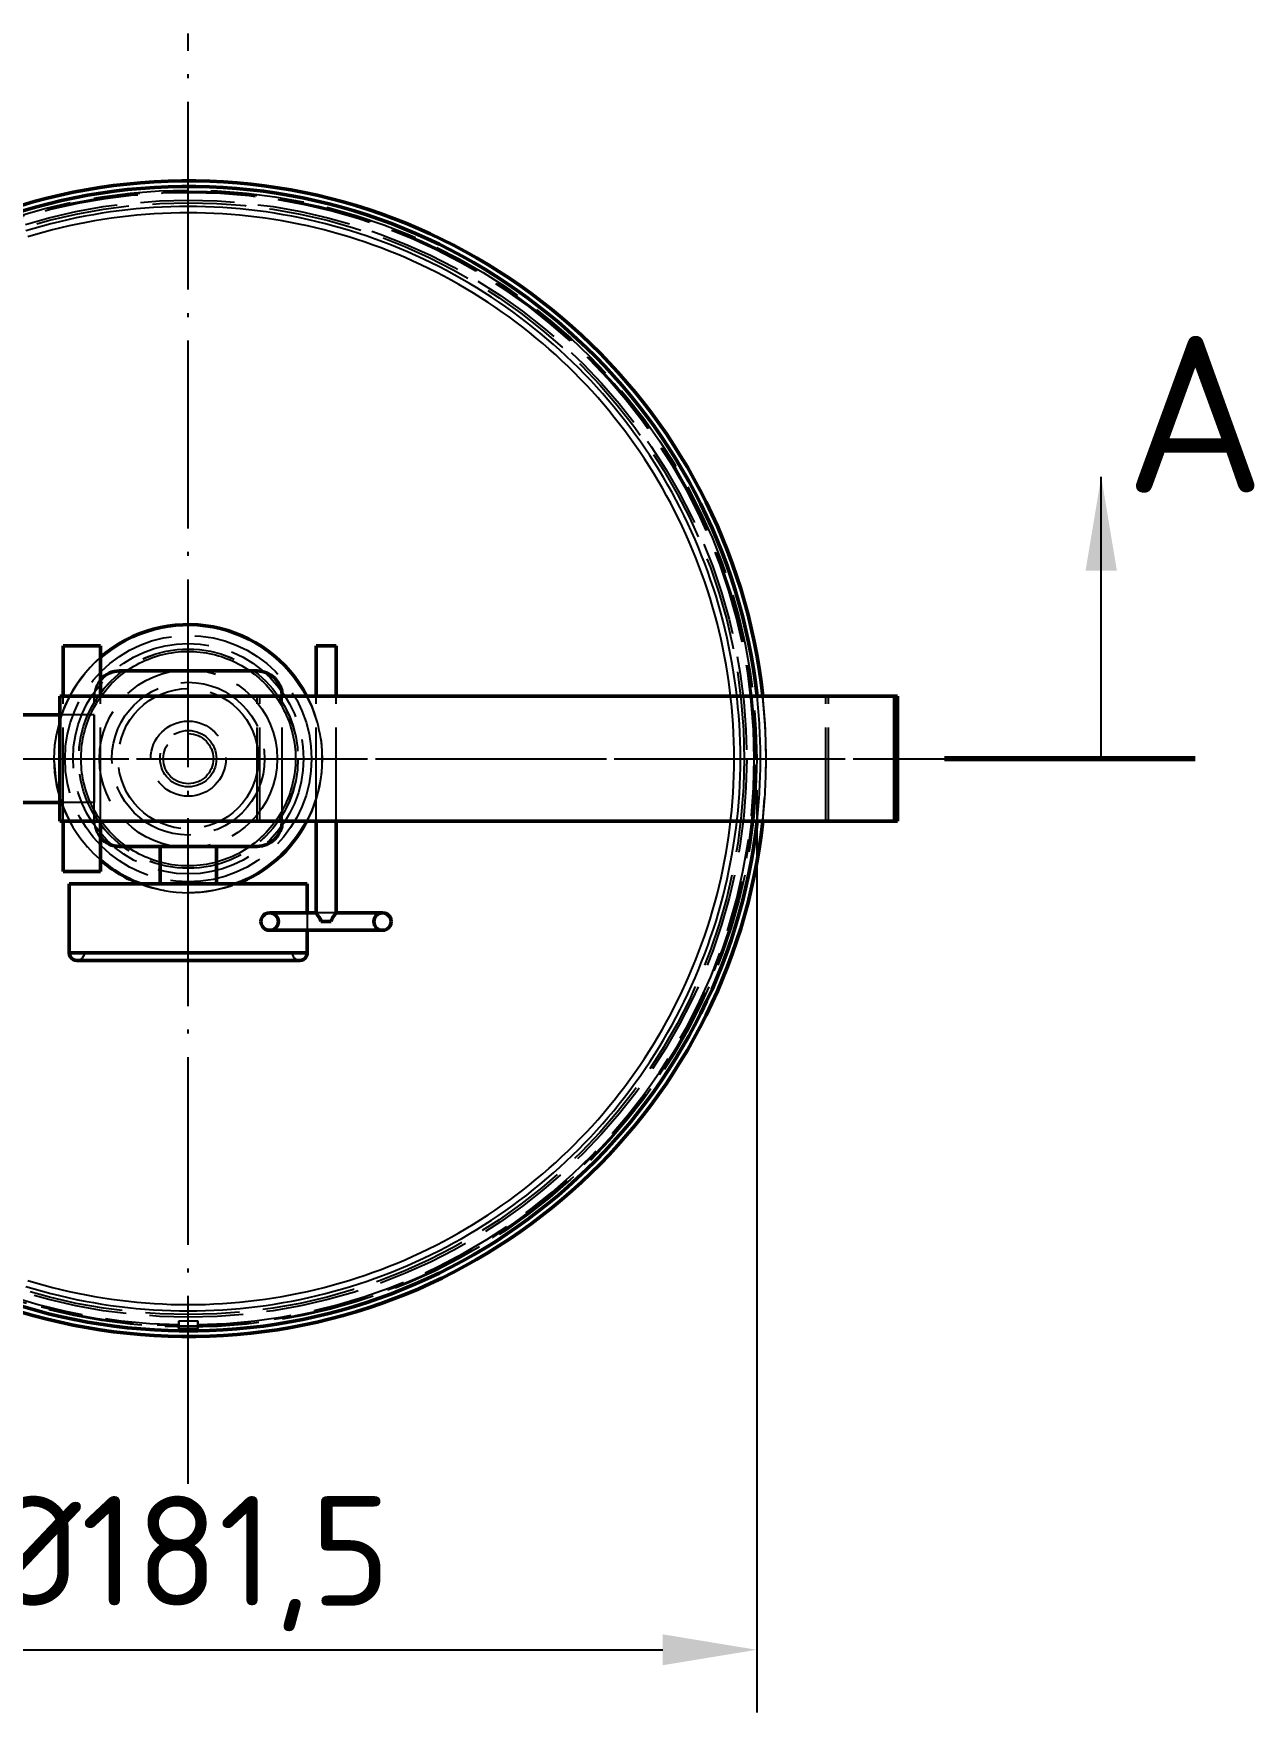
# Model space of a CAD drawing. Header units: millimetres. Extents: x 0 to 420, y 0 to 297.
# Drawn here: x 82.4 to 121.4, y 61.1 to 114.7 of the extents above; entities that cross this region are included whole.
import ezdxf
from ezdxf.enums import TextEntityAlignment as Align

# ---------------------------------------------------------------- set-up
doc = ezdxf.new("R2010")
doc.units = ezdxf.units.MM
doc.linetypes.add('ISO02-TRAZOS', pattern=[3.75, 3, -0.75])
doc.linetypes.add('ISO04-TRAZO-PUNTO', pattern=[7.625, 6, -0.75, 0.125, -0.75])
for name, color, linetype, lineweight in [('01-VISIBLE', 7, 'CONTINUOUS', 50), ('02-OCULTA', 4, 'ISO02-TRAZOS', 25), ('03-EJE', 1, 'ISO04-TRAZO-PUNTO', 25), ('04-COTA', 3, 'CONTINUOUS', 25), ('06-TEXTO', 7, 'CONTINUOUS', 25), ('07-RECUADRO', 7, 'CONTINUOUS', 70), ('08-FINA', 5, 'CONTINUOUS', 25)]:
    doc.layers.add(name, color=color, linetype=linetype, lineweight=lineweight)
doc.styles.add('ISO3098', font='isocpeur.ttf')
doc.dimstyles.new('FLAMA-ISO', dxfattribs={"dimtxt": 3.5, "dimasz": 3, "dimexe": 2, "dimexo": 1, "dimgap": 1, "dimtad": 1, "dimdec": 1, "dimtxsty": 'ISO3098', "dimcen": 2.5, "dimclrd": 3, "dimclre": 3, "dimclrt": 3, "dimazin": 3, "dimtfac": 1, "dimtmove": 0, "dimatfit": 3, "dimlwd": 25, "dimlwe": 25})

msp = doc.modelspace()

# ---------------------------------------------------------------- hatches: boundary and pattern name
at = {"layer": '08-FINA'}
h = msp.add_hatch(color=7, dxfattribs=at)
h.dxf.hatch_style = 1
h.paths.add_polyline_path([(116.5, 100.55), (116, 97.55), (117, 97.55)])

# ---------------------------------------------------------------- linework, layer by layer
at = {"layer": '01-VISIBLE'}
for p, q in [((83.35, 93.55), (83.35, 95.15)), ((84.55, 93.55), (84.55, 95.15)), ((91.43, 93.55), (91.43, 95.15)), ((92.07, 93.55), (92.07, 95.15)), ((85.15, 94.35), (89.55, 94.35)), ((83.253, 89.55), (83.253, 93.55)), ((83.253, 93.55), (109.901, 93.55)), ((109.901, 89.55), (109.901, 93.55)), ((109.999, 93.55), (109.901, 93.55)), ((109.999, 89.55), (109.999, 93.55)), ((83.253, 92.95), (81.75, 92.95)), ((83.253, 90.15), (81.75, 90.15)), ((83.253, 89.55), (109.901, 89.55)), ((83.35, 87.95), (83.35, 89.55)), ((84.55, 87.95), (84.55, 89.55)), ((91.43, 86.629), (91.43, 89.55)), ((92.07, 86.629), (92.07, 89.55)), ((109.999, 89.55), (109.901, 89.55)), ((85.15, 88.75), (89.55, 88.75)), ((86.45, 88.75), (86.45, 87.55)), ((88.25, 88.75), (88.25, 87.55)), ((83.55, 87.55), (83.55, 85.35)), ((91.15, 87.55), (91.15, 86.63)), ((91.15, 86.07), (91.15, 85.35)), ((87.05, 73.28), (87.05, 73.283)), ((87.05, 73.28), (87.65, 73.28)), ((87.65, 73.28), (87.65, 73.283))]:
    msp.add_line(p, q, dxfattribs=at)
for points in [[(83.35, 95.15), (83.45, 95.15), (83.55, 95.15), (83.65, 95.15), (83.75, 95.15), (83.85, 95.15), (83.95, 95.15)], [(83.95, 95.15), (84.05, 95.15), (84.15, 95.15), (84.25, 95.15), (84.35, 95.15), (84.45, 95.15), (84.55, 95.15)], [(91.43, 95.15), (91.483, 95.15), (91.537, 95.15), (91.59, 95.15), (91.643, 95.15), (91.697, 95.15), (91.75, 95.15)], [(91.75, 95.15), (91.803, 95.15), (91.857, 95.15), (91.91, 95.15), (91.963, 95.15), (92.017, 95.15), (92.07, 95.15)], [(83.35, 87.95), (83.45, 87.95), (83.55, 87.95), (83.65, 87.95), (83.75, 87.95), (83.85, 87.95), (83.95, 87.95)], [(83.95, 87.95), (84.05, 87.95), (84.15, 87.95), (84.25, 87.95), (84.35, 87.95), (84.45, 87.95), (84.55, 87.95)], [(91.15, 87.55), (91.05, 87.55), (90.95, 87.55), (90.85, 87.55), (90.75, 87.55), (90.65, 87.55), (90.55, 87.55), (90.45, 87.55), (90.35, 87.55), (90.25, 87.55), (90.15, 87.55), (90.05, 87.55), (89.95, 87.55), (89.85, 87.55), (89.75, 87.55), (89.65, 87.55), (89.55, 87.55), (89.45, 87.55), (89.35, 87.55), (89.25, 87.55), (89.15, 87.55), (89.05, 87.55), (88.95, 87.55), (88.85, 87.55), (88.75, 87.55), (88.65, 87.55), (88.55, 87.55), (88.45, 87.55), (88.35, 87.55), (88.25, 87.55), (88.15, 87.55), (88.05, 87.55), (87.95, 87.55), (87.85, 87.55), (87.75, 87.55), (87.65, 87.55), (87.55, 87.55), (87.45, 87.55), (87.35, 87.55), (87.25, 87.55), (87.15, 87.55), (87.05, 87.55), (86.95, 87.55), (86.85, 87.55), (86.75, 87.55), (86.65, 87.55), (86.55, 87.55), (86.45, 87.55), (86.35, 87.55), (86.25, 87.55), (86.15, 87.55), (86.05, 87.55), (85.95, 87.55), (85.85, 87.55), (85.75, 87.55), (85.65, 87.55), (85.55, 87.55), (85.45, 87.55), (85.35, 87.55), (85.25, 87.55), (85.15, 87.55), (85.05, 87.55), (84.95, 87.55), (84.85, 87.55), (84.75, 87.55), (84.65, 87.55), (84.55, 87.55), (84.45, 87.55), (84.35, 87.55), (84.25, 87.55), (84.15, 87.55), (84.05, 87.55), (83.95, 87.55), (83.85, 87.55), (83.75, 87.55), (83.65, 87.55), (83.55, 87.55)], [(89.67, 86.35), (89.68, 86.423), (89.708, 86.49), (89.752, 86.548), (89.81, 86.593), (89.878, 86.621), (89.95, 86.63)], [(89.67, 86.35), (89.68, 86.278), (89.708, 86.21), (89.752, 86.152), (89.81, 86.108), (89.878, 86.08), (89.95, 86.07)], [(91.43, 86.63), (91.324, 86.63), (91.219, 86.63), (91.113, 86.63), (91.007, 86.63), (90.901, 86.63), (90.796, 86.63), (90.69, 86.63), (90.584, 86.63), (90.479, 86.63), (90.373, 86.63), (90.267, 86.63), (90.161, 86.63), (90.056, 86.63), (89.95, 86.63)], [(89.95, 86.63), (90.057, 86.609), (90.148, 86.548), (90.209, 86.457), (90.23, 86.35), (90.209, 86.243), (90.148, 86.152), (90.057, 86.091), (89.95, 86.07)], [(91.43, 86.629), (91.43, 86.629), (91.43, 86.629), (91.43, 86.63), (91.431, 86.63), (91.431, 86.63), (91.431, 86.63)], [(91.584, 86.35), (91.574, 86.403), (91.552, 86.452), (91.523, 86.497), (91.491, 86.541), (91.459, 86.584), (91.43, 86.629)], [(91.584, 86.35), (91.611, 86.35), (91.639, 86.35), (91.667, 86.35), (91.695, 86.35), (91.722, 86.35), (91.75, 86.35)], [(91.75, 86.35), (91.778, 86.35), (91.805, 86.35), (91.833, 86.35), (91.861, 86.35), (91.889, 86.35), (91.916, 86.35)], [(91.916, 86.35), (91.926, 86.403), (91.948, 86.452), (91.977, 86.497), (92.009, 86.541), (92.041, 86.584), (92.07, 86.629)], [(92.07, 86.629), (92.07, 86.629), (92.07, 86.629), (92.07, 86.63), (92.069, 86.63), (92.069, 86.63), (92.069, 86.63)], [(92.07, 86.63), (92.176, 86.63), (92.281, 86.63), (92.387, 86.63), (92.493, 86.63), (92.599, 86.63), (92.704, 86.63), (92.81, 86.63), (92.916, 86.63), (93.021, 86.63), (93.127, 86.63), (93.233, 86.63), (93.339, 86.63), (93.444, 86.63), (93.55, 86.63)], [(93.55, 86.07), (93.443, 86.091), (93.352, 86.152), (93.291, 86.243), (93.27, 86.35), (93.291, 86.457), (93.352, 86.548), (93.443, 86.609), (93.55, 86.63)], [(93.83, 86.35), (93.82, 86.423), (93.792, 86.49), (93.748, 86.548), (93.69, 86.593), (93.622, 86.621), (93.55, 86.63)], [(93.55, 86.63), (93.55, 86.63), (93.55, 86.63), (93.55, 86.63), (93.55, 86.63), (93.55, 86.63), (93.55, 86.63)], [(93.55, 86.07), (93.622, 86.08), (93.69, 86.108), (93.748, 86.152), (93.792, 86.21), (93.82, 86.278), (93.83, 86.35)], [(91.75, 86.07), (91.65, 86.07), (91.55, 86.07), (91.45, 86.07), (91.35, 86.07), (91.25, 86.07), (91.15, 86.07), (91.05, 86.07), (90.95, 86.07), (90.85, 86.07), (90.75, 86.07), (90.65, 86.07), (90.55, 86.07), (90.45, 86.07), (90.35, 86.07), (90.25, 86.07), (90.15, 86.07), (90.05, 86.07), (89.95, 86.07)], [(89.95, 86.07), (89.95, 86.07), (89.95, 86.07), (89.95, 86.07), (89.95, 86.07), (89.95, 86.07), (89.95, 86.07)], [(91.75, 86.07), (91.856, 86.07), (91.962, 86.07), (92.068, 86.07), (92.174, 86.07), (92.279, 86.07), (92.385, 86.07), (92.491, 86.07), (92.597, 86.07), (92.703, 86.07), (92.809, 86.07), (92.915, 86.07), (93.021, 86.07), (93.126, 86.07), (93.232, 86.07), (93.338, 86.07), (93.444, 86.07), (93.55, 86.07)], [(87.35, 85.35), (87.25, 85.35), (87.15, 85.35), (87.05, 85.35), (86.95, 85.35), (86.85, 85.35), (86.75, 85.35), (86.65, 85.35), (86.55, 85.35), (86.45, 85.35), (86.35, 85.35), (86.25, 85.35), (86.15, 85.35), (86.05, 85.35), (85.95, 85.35), (85.85, 85.35), (85.75, 85.35), (85.65, 85.35), (85.55, 85.35), (85.45, 85.35), (85.35, 85.35), (85.25, 85.35), (85.15, 85.35), (85.05, 85.35), (84.95, 85.35), (84.85, 85.35), (84.75, 85.35), (84.65, 85.35), (84.55, 85.35), (84.45, 85.35), (84.35, 85.35), (84.25, 85.35), (84.15, 85.35), (84.05, 85.35), (83.95, 85.35), (83.85, 85.35), (83.75, 85.35), (83.65, 85.35), (83.55, 85.35)], [(83.55, 85.35), (83.558, 85.288), (83.582, 85.23), (83.62, 85.18), (83.67, 85.142), (83.728, 85.118), (83.79, 85.11)], [(91.15, 85.35), (91.05, 85.35), (90.95, 85.35), (90.85, 85.35), (90.75, 85.35), (90.65, 85.35), (90.55, 85.35), (90.45, 85.35), (90.35, 85.35), (90.25, 85.35), (90.15, 85.35), (90.05, 85.35), (89.95, 85.35), (89.85, 85.35), (89.75, 85.35), (89.65, 85.35), (89.55, 85.35), (89.45, 85.35), (89.35, 85.35), (89.25, 85.35), (89.15, 85.35), (89.05, 85.35), (88.95, 85.35), (88.85, 85.35), (88.75, 85.35), (88.65, 85.35), (88.55, 85.35), (88.45, 85.35), (88.35, 85.35), (88.25, 85.35), (88.15, 85.35), (88.05, 85.35), (87.95, 85.35), (87.85, 85.35), (87.75, 85.35), (87.65, 85.35), (87.55, 85.35), (87.45, 85.35), (87.35, 85.35)], [(91.15, 85.35), (91.142, 85.288), (91.118, 85.23), (91.08, 85.18), (91.03, 85.142), (90.972, 85.118), (90.91, 85.11)], [(87.35, 85.11), (87.248, 85.11), (87.147, 85.11), (87.045, 85.11), (86.943, 85.11), (86.841, 85.11), (86.74, 85.11), (86.638, 85.11), (86.536, 85.11), (86.435, 85.11), (86.333, 85.11), (86.231, 85.11), (86.129, 85.11), (86.028, 85.11), (85.926, 85.11), (85.824, 85.11), (85.723, 85.11), (85.621, 85.11), (85.519, 85.11), (85.417, 85.11), (85.316, 85.11), (85.214, 85.11), (85.112, 85.11), (85.011, 85.11), (84.909, 85.11), (84.807, 85.11), (84.705, 85.11), (84.604, 85.11), (84.502, 85.11), (84.4, 85.11), (84.299, 85.11), (84.197, 85.11), (84.095, 85.11), (83.993, 85.11), (83.892, 85.11), (83.79, 85.11)], [(83.79, 85.11), (83.89, 85.11), (83.991, 85.11), (84.091, 85.11), (84.191, 85.11), (84.291, 85.11), (84.392, 85.11), (84.492, 85.11), (84.592, 85.11), (84.693, 85.11), (84.793, 85.11), (84.893, 85.11), (84.993, 85.11), (85.094, 85.11), (85.194, 85.11), (85.294, 85.11), (85.395, 85.11), (85.495, 85.11), (85.595, 85.11), (85.695, 85.11), (85.796, 85.11), (85.896, 85.11), (85.996, 85.11), (86.096, 85.11), (86.197, 85.11), (86.297, 85.11), (86.397, 85.11), (86.498, 85.11), (86.598, 85.11), (86.698, 85.11), (86.798, 85.11), (86.899, 85.11), (86.999, 85.11), (87.099, 85.11), (87.2, 85.11), (87.3, 85.11), (87.4, 85.11), (87.5, 85.11), (87.601, 85.11), (87.701, 85.11), (87.801, 85.11), (87.902, 85.11), (88.002, 85.11), (88.102, 85.11), (88.202, 85.11), (88.303, 85.11), (88.403, 85.11), (88.503, 85.11), (88.604, 85.11), (88.704, 85.11), (88.804, 85.11), (88.904, 85.11), (89.005, 85.11), (89.105, 85.11), (89.205, 85.11), (89.305, 85.11), (89.406, 85.11), (89.506, 85.11), (89.606, 85.11), (89.707, 85.11), (89.807, 85.11), (89.907, 85.11), (90.007, 85.11), (90.108, 85.11), (90.208, 85.11), (90.308, 85.11), (90.409, 85.11), (90.509, 85.11), (90.609, 85.11), (90.709, 85.11), (90.81, 85.11), (90.91, 85.11)], [(87.35, 85.11), (87.452, 85.11), (87.553, 85.11), (87.655, 85.11), (87.757, 85.11), (87.859, 85.11), (87.96, 85.11), (88.062, 85.11), (88.164, 85.11), (88.265, 85.11), (88.367, 85.11), (88.469, 85.11), (88.571, 85.11), (88.672, 85.11), (88.774, 85.11), (88.876, 85.11), (88.977, 85.11), (89.079, 85.11), (89.181, 85.11), (89.283, 85.11), (89.384, 85.11), (89.486, 85.11), (89.588, 85.11), (89.689, 85.11), (89.791, 85.11), (89.893, 85.11), (89.995, 85.11), (90.096, 85.11), (90.198, 85.11), (90.3, 85.11), (90.401, 85.11), (90.503, 85.11), (90.605, 85.11), (90.707, 85.11), (90.808, 85.11), (90.91, 85.11)]]:
    msp.add_lwpolyline(points, dxfattribs=at)
for centre, radius, start, end in [((87.35, 91.55), 18.45, 6.2232, 175.025), ((87.35, 91.55), 18.27, 6.2847, 174.9759), ((87.35, 91.55), 4.28, 27.8585, 130.8594), ((85.15, 93.55), 0.8, 90, 138.5904), ((89.55, 93.55), 0.8, 0, 90), ((87.35, 91.55), 18.45, -175.025, -6.2232), ((87.35, 91.55), 18.27, -174.9759, -6.2847), ((87.35, 91.55), 4.28, -69.1603, -27.8585), ((89.55, 89.55), 0.8, -90, 0), ((85.15, 89.55), 0.8, -138.5904, -90), ((87.35, 91.55), 4.28, -130.8594, -110.8397)]:
    msp.add_arc(centre, radius, start, end, dxfattribs=at)
at = {"layer": '02-OCULTA'}
for p, q in [((85.15, 94.35), (89.55, 94.35)), ((83.35, 93.55), (83.253, 93.55)), ((83.35, 89.55), (83.35, 93.55)), ((83.35, 93.55), (109.999, 93.55)), ((83.35, 89.55), (83.35, 93.55)), ((84.35, 89.55), (84.35, 93.55)), ((84.35, 89.55), (84.35, 93.55)), ((84.55, 89.55), (84.55, 93.55)), ((89.554, 93.55), (89.638, 93.55)), ((89.554, 89.55), (89.554, 93.55)), ((89.554, 93.55), (107.703, 93.55)), ((89.638, 89.55), (89.638, 93.55)), ((89.638, 93.55), (107.787, 93.55)), ((90.35, 89.55), (90.35, 93.55)), ((90.35, 89.55), (90.35, 93.55)), ((91.43, 89.55), (91.43, 93.55)), ((92.07, 89.55), (92.07, 93.55)), ((107.703, 93.55), (107.787, 93.55)), ((107.703, 89.55), (107.703, 93.55)), ((107.787, 89.55), (107.787, 93.55)), ((84.35, 92.95), (83.253, 92.95)), ((84.35, 90.15), (83.253, 90.15)), ((83.35, 89.55), (83.253, 89.55)), ((83.35, 89.55), (109.999, 89.55)), ((89.554, 89.55), (89.638, 89.55)), ((89.554, 89.55), (107.703, 89.55)), ((89.638, 89.55), (107.787, 89.55)), ((107.703, 89.55), (107.787, 89.55)), ((85.15, 88.75), (89.55, 88.75)), ((91.15, 86.63), (91.15, 86.07)), ((87.05, 73.28), (87.05, 73.6)), ((87.05, 73.6), (87.65, 73.6)), ((87.65, 73.28), (87.65, 73.6)), ((87.05, 73.283), (87.05, 73.353)), ((87.05, 73.28), (87.65, 73.28)), ((87.65, 73.283), (87.65, 73.353))]:
    msp.add_line(p, q, dxfattribs=at)
for points in [[(104.98, 91.55), (104.978, 91.827), (104.972, 92.104), (104.961, 92.381), (104.946, 92.657), (104.926, 92.933), (104.902, 93.209), (104.874, 93.485), (104.842, 93.76), (104.805, 94.034), (104.763, 94.308), (104.718, 94.581), (104.668, 94.854), (104.614, 95.125), (104.555, 95.396), (104.493, 95.666), (104.426, 95.934), (104.355, 96.202), (104.28, 96.469), (104.2, 96.734), (104.117, 96.998), (104.029, 97.261), (103.937, 97.522), (103.841, 97.782), (103.742, 98.04), (103.638, 98.297), (103.53, 98.552), (103.418, 98.805), (103.302, 99.056), (103.182, 99.306), (103.058, 99.554), (102.93, 99.8), (102.799, 100.043), (102.664, 100.285), (102.525, 100.524), (102.382, 100.762), (102.235, 100.997), (102.085, 101.229), (101.931, 101.46), (101.774, 101.688), (101.613, 101.913), (101.448, 102.136), (101.28, 102.356), (101.109, 102.573), (100.934, 102.788), (100.756, 103), (100.575, 103.209), (100.39, 103.416), (100.202, 103.619), (100.011, 103.819), (99.817, 104.017), (99.619, 104.211), (99.419, 104.402), (99.215, 104.59), (99.009, 104.775), (98.8, 104.956), (98.588, 105.135), (98.373, 105.309), (98.156, 105.481), (97.936, 105.649), (97.713, 105.813), (97.488, 105.974), (97.26, 106.132), (97.029, 106.286), (96.797, 106.436), (96.562, 106.582), (96.325, 106.725), (96.085, 106.864), (95.843, 107), (95.6, 107.131), (95.354, 107.259), (95.106, 107.382), (94.857, 107.502), (94.605, 107.618), (94.352, 107.73), (94.097, 107.838), (93.84, 107.942), (93.582, 108.042), (93.322, 108.138), (93.061, 108.23), (92.798, 108.317), (92.534, 108.401), (92.269, 108.48), (92.002, 108.555), (91.734, 108.626), (91.466, 108.693), (91.196, 108.755), (90.925, 108.814), (90.654, 108.868), (90.381, 108.917), (90.108, 108.963), (89.834, 109.004), (89.56, 109.041), (89.285, 109.073), (89.009, 109.102), (88.733, 109.126), (88.457, 109.145), (88.18, 109.16), (87.904, 109.171), (87.627, 109.178), (87.35, 109.18), (87.073, 109.178), (86.796, 109.171), (86.52, 109.16), (86.243, 109.145), (85.967, 109.126), (85.691, 109.102), (85.415, 109.073), (85.14, 109.041), (84.866, 109.004), (84.592, 108.963), (84.319, 108.917), (84.046, 108.868), (83.775, 108.814), (83.504, 108.755), (83.234, 108.693), (82.966, 108.626), (82.698, 108.555), (82.431, 108.48), (82.166, 108.401)], [(104.78, 91.55), (104.778, 91.824), (104.772, 92.098), (104.761, 92.371), (104.746, 92.645), (104.727, 92.918), (104.703, 93.191), (104.675, 93.463), (104.643, 93.735), (104.607, 94.006), (104.566, 94.277), (104.521, 94.547), (104.472, 94.816), (104.418, 95.085), (104.36, 95.352), (104.298, 95.619), (104.232, 95.885), (104.162, 96.149), (104.088, 96.413), (104.009, 96.675), (103.927, 96.936), (103.84, 97.196), (103.749, 97.454), (103.654, 97.711), (103.556, 97.966), (103.453, 98.22), (103.346, 98.472), (103.235, 98.723), (103.121, 98.971), (103.002, 99.218), (102.88, 99.463), (102.754, 99.706), (102.624, 99.947), (102.49, 100.186), (102.353, 100.423), (102.211, 100.657), (102.066, 100.89), (101.918, 101.12), (101.766, 101.347), (101.61, 101.573), (101.451, 101.795), (101.289, 102.016), (101.122, 102.233), (100.953, 102.448), (100.78, 102.661), (100.604, 102.87), (100.425, 103.077), (100.242, 103.281), (100.056, 103.482), (99.867, 103.68), (99.675, 103.875), (99.48, 104.067), (99.282, 104.256), (99.081, 104.442), (98.877, 104.625), (98.67, 104.804), (98.461, 104.98), (98.248, 105.153), (98.033, 105.323), (97.816, 105.489), (97.595, 105.652), (97.373, 105.811), (97.147, 105.966), (96.92, 106.119), (96.69, 106.267), (96.457, 106.412), (96.223, 106.553), (95.986, 106.691), (95.747, 106.824), (95.506, 106.954), (95.263, 107.081), (95.018, 107.203), (94.771, 107.321), (94.523, 107.436), (94.272, 107.547), (94.02, 107.653), (93.766, 107.756), (93.511, 107.855), (93.254, 107.95), (92.996, 108.04), (92.736, 108.127), (92.475, 108.21), (92.213, 108.288), (91.949, 108.362), (91.685, 108.432), (91.419, 108.498), (91.152, 108.56), (90.885, 108.618), (90.616, 108.671), (90.347, 108.72), (90.077, 108.765), (89.806, 108.806), (89.535, 108.843), (89.263, 108.875), (88.99, 108.903), (88.718, 108.926), (88.444, 108.946), (88.171, 108.961), (87.897, 108.971), (87.624, 108.978), (87.35, 108.98), (87.076, 108.978), (86.803, 108.971), (86.529, 108.961), (86.256, 108.946), (85.982, 108.926), (85.71, 108.903), (85.437, 108.875), (85.165, 108.843), (84.894, 108.806), (84.623, 108.765), (84.353, 108.72), (84.084, 108.671), (83.815, 108.618), (83.548, 108.56), (83.281, 108.498), (83.015, 108.432), (82.751, 108.362), (82.487, 108.288), (82.225, 108.21)], [(84.55, 95.15), (84.45, 95.15), (84.35, 95.15), (84.25, 95.15), (84.15, 95.15), (84.05, 95.15), (83.95, 95.15), (83.85, 95.15), (83.75, 95.15), (83.65, 95.15), (83.55, 95.15), (83.45, 95.15), (83.35, 95.15)], [(90.774, 91.55), (90.773, 91.45), (90.768, 91.35), (90.761, 91.25), (90.751, 91.151), (90.738, 91.052), (90.721, 90.953), (90.703, 90.855), (90.681, 90.757), (90.656, 90.66), (90.629, 90.564), (90.599, 90.468), (90.566, 90.374), (90.53, 90.28), (90.491, 90.188), (90.45, 90.097), (90.406, 90.007), (90.36, 89.918), (90.311, 89.831), (90.26, 89.745), (90.206, 89.661), (90.149, 89.578), (90.09, 89.497), (90.029, 89.418), (89.966, 89.341), (89.9, 89.265), (89.832, 89.192), (89.762, 89.12), (89.69, 89.051), (89.616, 88.983), (89.54, 88.918), (89.462, 88.855), (89.383, 88.795), (89.301, 88.737), (89.218, 88.681), (89.134, 88.627), (89.048, 88.577), (88.96, 88.528), (88.871, 88.483), (88.781, 88.439), (88.689, 88.399), (88.596, 88.361), (88.503, 88.326), (88.408, 88.294), (88.312, 88.264), (88.216, 88.238), (88.119, 88.214), (88.021, 88.193), (87.923, 88.174), (87.824, 88.159), (87.724, 88.147), (87.625, 88.137), (87.525, 88.131), (87.425, 88.127), (87.325, 88.126), (87.225, 88.128), (87.125, 88.134), (87.025, 88.142), (86.926, 88.153), (86.827, 88.166), (86.728, 88.183), (86.63, 88.203), (86.532, 88.225), (86.436, 88.251), (86.34, 88.279), (86.244, 88.31), (86.15, 88.343), (86.057, 88.38), (85.965, 88.419), (85.874, 88.461), (85.784, 88.505), (85.696, 88.552), (85.609, 88.602), (85.524, 88.654), (85.44, 88.708), (85.358, 88.765), (85.277, 88.825), (85.198, 88.887), (85.122, 88.951), (85.047, 89.017), (84.973, 89.085), (84.902, 89.156), (84.834, 89.228), (84.767, 89.303), (84.702, 89.379), (84.64, 89.458), (84.58, 89.538), (84.522, 89.619), (84.467, 89.703), (84.414, 89.788), (84.364, 89.874), (84.316, 89.962), (84.271, 90.052), (84.229, 90.142), (84.189, 90.234), (84.152, 90.327), (84.118, 90.421), (84.086, 90.516), (84.057, 90.612), (84.031, 90.708), (84.008, 90.806), (83.988, 90.904), (83.97, 91.002), (83.956, 91.101), (83.944, 91.201), (83.935, 91.3), (83.929, 91.4), (83.926, 91.5), (83.926, 91.6), (83.929, 91.7), (83.935, 91.8), (83.944, 91.9), (83.956, 91.999), (83.97, 92.098), (83.988, 92.197), (84.008, 92.295), (84.031, 92.392), (84.057, 92.489), (84.086, 92.584), (84.118, 92.679), (84.152, 92.773), (84.189, 92.866), (84.229, 92.958), (84.271, 93.049), (84.316, 93.138), (84.364, 93.226), (84.414, 93.312), (84.467, 93.398), (84.522, 93.481), (84.58, 93.563), (84.64, 93.643), (84.702, 93.721), (84.767, 93.798), (84.834, 93.872), (84.902, 93.945), (84.973, 94.015), (85.047, 94.084), (85.122, 94.15), (85.198, 94.214), (85.277, 94.275), (85.358, 94.335), (85.44, 94.392), (85.524, 94.447), (85.609, 94.499), (85.696, 94.548), (85.784, 94.595), (85.874, 94.64), (85.965, 94.682), (86.057, 94.721), (86.15, 94.757), (86.244, 94.791), (86.34, 94.822), (86.436, 94.85), (86.532, 94.875), (86.63, 94.898), (86.728, 94.917), (86.827, 94.934), (86.926, 94.948), (87.025, 94.959), (87.125, 94.967), (87.225, 94.972), (87.325, 94.974), (87.425, 94.973), (87.525, 94.97), (87.625, 94.963), (87.724, 94.954), (87.824, 94.941), (87.923, 94.926), (88.021, 94.908), (88.119, 94.887), (88.216, 94.863), (88.312, 94.836), (88.408, 94.807), (88.503, 94.774), (88.596, 94.739), (88.689, 94.701), (88.781, 94.661), (88.871, 94.618), (88.96, 94.572), (89.048, 94.524), (89.134, 94.473), (89.218, 94.42), (89.301, 94.364), (89.383, 94.305), (89.462, 94.245), (89.54, 94.182), (89.616, 94.117), (89.69, 94.05), (89.762, 93.98), (89.832, 93.909), (89.9, 93.835), (89.966, 93.76), (90.029, 93.682), (90.09, 93.603), (90.149, 93.522), (90.206, 93.439), (90.26, 93.355), (90.311, 93.269), (90.36, 93.182), (90.406, 93.093), (90.45, 93.004), (90.491, 92.912), (90.53, 92.82), (90.566, 92.726), (90.599, 92.632), (90.629, 92.537), (90.656, 92.44), (90.681, 92.343), (90.703, 92.246), (90.721, 92.147), (90.738, 92.049), (90.751, 91.95), (90.761, 91.85), (90.768, 91.75), (90.773, 91.65), (90.774, 91.55)], [(92.07, 95.15), (91.963, 95.15), (91.857, 95.15), (91.75, 95.15), (91.643, 95.15), (91.537, 95.15), (91.43, 95.15)], [(84.35, 90.15), (84.35, 90.25), (84.35, 90.35), (84.35, 90.45), (84.35, 90.55), (84.35, 90.65), (84.35, 90.75), (84.35, 90.85), (84.35, 90.95), (84.35, 91.05), (84.35, 91.15), (84.35, 91.25), (84.35, 91.35), (84.35, 91.45), (84.35, 91.55), (84.35, 91.65), (84.35, 91.75), (84.35, 91.85), (84.35, 91.95), (84.35, 92.05), (84.35, 92.15), (84.35, 92.25), (84.35, 92.35), (84.35, 92.45), (84.35, 92.55), (84.35, 92.65), (84.35, 92.75), (84.35, 92.85), (84.35, 92.95)], [(84.35, 92.95), (84.35, 92.842), (84.35, 92.735), (84.35, 92.627), (84.35, 92.519), (84.35, 92.412), (84.35, 92.304), (84.35, 92.196), (84.35, 92.089), (84.35, 91.981), (84.35, 91.873), (84.35, 91.766), (84.35, 91.658), (84.35, 91.55)], [(82.166, 74.7), (82.431, 74.62), (82.698, 74.545), (82.966, 74.474), (83.234, 74.407), (83.504, 74.345), (83.775, 74.287), (84.046, 74.233), (84.319, 74.183), (84.592, 74.137), (84.866, 74.096), (85.14, 74.059), (85.415, 74.027), (85.691, 73.999), (85.967, 73.975), (86.243, 73.955), (86.52, 73.94), (86.796, 73.929), (87.073, 73.923), (87.35, 73.92), (87.627, 73.923), (87.904, 73.929), (88.18, 73.94), (88.457, 73.955), (88.733, 73.975), (89.009, 73.999), (89.285, 74.027), (89.56, 74.059), (89.834, 74.096), (90.108, 74.137), (90.381, 74.183), (90.654, 74.233), (90.925, 74.287), (91.196, 74.345), (91.466, 74.407), (91.734, 74.474), (92.002, 74.545), (92.269, 74.62), (92.534, 74.7), (92.798, 74.783), (93.061, 74.871), (93.322, 74.963), (93.582, 75.058), (93.84, 75.158), (94.097, 75.262), (94.352, 75.37), (94.605, 75.482), (94.857, 75.598), (95.106, 75.718), (95.354, 75.842), (95.6, 75.969), (95.843, 76.101), (96.085, 76.236), (96.325, 76.375), (96.562, 76.518), (96.797, 76.664), (97.029, 76.815), (97.26, 76.969), (97.488, 77.126), (97.713, 77.287), (97.936, 77.451), (98.156, 77.619), (98.373, 77.791), (98.588, 77.966), (98.8, 78.144), (99.009, 78.325), (99.215, 78.51), (99.419, 78.698), (99.619, 78.889), (99.817, 79.084), (100.011, 79.281), (100.202, 79.481), (100.39, 79.685), (100.575, 79.891), (100.756, 80.1), (100.934, 80.312), (101.109, 80.527), (101.28, 80.745), (101.448, 80.965), (101.613, 81.187), (101.774, 81.413), (101.931, 81.641), (102.085, 81.871), (102.235, 82.104), (102.382, 82.339), (102.525, 82.576), (102.664, 82.815), (102.799, 83.057), (102.93, 83.301), (103.058, 83.547), (103.182, 83.794), (103.302, 84.044), (103.418, 84.295), (103.53, 84.549), (103.638, 84.804), (103.742, 85.06), (103.841, 85.319), (103.937, 85.578), (104.029, 85.84), (104.117, 86.102), (104.2, 86.366), (104.28, 86.632), (104.355, 86.898), (104.426, 87.166), (104.493, 87.435), (104.556, 87.704), (104.614, 87.975), (104.668, 88.247), (104.718, 88.519), (104.763, 88.792), (104.805, 89.066), (104.842, 89.341), (104.874, 89.616), (104.903, 89.891), (104.926, 90.167), (104.946, 90.443), (104.961, 90.72), (104.972, 90.996), (104.978, 91.273), (104.98, 91.55)], [(82.225, 74.891), (82.487, 74.812), (82.751, 74.738), (83.015, 74.668), (83.281, 74.602), (83.548, 74.54), (83.815, 74.483), (84.084, 74.429), (84.353, 74.38), (84.623, 74.335), (84.894, 74.294), (85.165, 74.258), (85.437, 74.226), (85.71, 74.198), (85.982, 74.174), (86.256, 74.155), (86.529, 74.14), (86.803, 74.129), (87.076, 74.123), (87.35, 74.12), (87.624, 74.123), (87.897, 74.129), (88.171, 74.14), (88.444, 74.155), (88.718, 74.174), (88.99, 74.198), (89.263, 74.226), (89.535, 74.258), (89.806, 74.294), (90.077, 74.335), (90.347, 74.38), (90.616, 74.429), (90.885, 74.483), (91.152, 74.54), (91.419, 74.602), (91.685, 74.668), (91.949, 74.738), (92.213, 74.812), (92.475, 74.891), (92.736, 74.973), (92.996, 75.06), (93.254, 75.151), (93.511, 75.245), (93.766, 75.344), (94.02, 75.447), (94.272, 75.554), (94.523, 75.664), (94.771, 75.779), (95.018, 75.897), (95.263, 76.02), (95.506, 76.146), (95.747, 76.276), (95.986, 76.41), (96.223, 76.547), (96.457, 76.688), (96.69, 76.833), (96.92, 76.982), (97.147, 77.134), (97.373, 77.29), (97.595, 77.449), (97.816, 77.611), (98.033, 77.778), (98.248, 77.947), (98.461, 78.12), (98.67, 78.296), (98.877, 78.475), (99.081, 78.658), (99.282, 78.844), (99.48, 79.033), (99.675, 79.225), (99.867, 79.42), (100.056, 79.618), (100.242, 79.819), (100.425, 80.023), (100.604, 80.23), (100.78, 80.44), (100.953, 80.652), (101.122, 80.867), (101.289, 81.085), (101.451, 81.305), (101.61, 81.528), (101.766, 81.753), (101.918, 81.981), (102.066, 82.211), (102.211, 82.443), (102.352, 82.678), (102.49, 82.914), (102.624, 83.153), (102.754, 83.394), (102.88, 83.637), (103.002, 83.882), (103.121, 84.129), (103.235, 84.378), (103.346, 84.628), (103.453, 84.88), (103.556, 85.134), (103.654, 85.389), (103.749, 85.646), (103.84, 85.905), (103.927, 86.164), (104.009, 86.425), (104.088, 86.688), (104.162, 86.951), (104.232, 87.216), (104.298, 87.481), (104.36, 87.748), (104.418, 88.016), (104.472, 88.284), (104.521, 88.553), (104.566, 88.824), (104.607, 89.094), (104.643, 89.366), (104.675, 89.637), (104.703, 89.91), (104.727, 90.183), (104.746, 90.456), (104.761, 90.729), (104.772, 91.003), (104.778, 91.276), (104.78, 91.55)], [(84.35, 91.55), (84.35, 91.45), (84.35, 91.35), (84.35, 91.25), (84.35, 91.15), (84.35, 91.05), (84.35, 90.95), (84.35, 90.85), (84.35, 90.75), (84.35, 90.65), (84.35, 90.55), (84.35, 90.45), (84.35, 90.35), (84.35, 90.25), (84.35, 90.15)], [(88.25, 88.75), (88.15, 88.75), (88.05, 88.75), (87.95, 88.75), (87.85, 88.75), (87.75, 88.75), (87.65, 88.75), (87.55, 88.75), (87.45, 88.75), (87.35, 88.75), (87.25, 88.75), (87.15, 88.75), (87.05, 88.75), (86.95, 88.75), (86.85, 88.75), (86.75, 88.75), (86.65, 88.75), (86.55, 88.75), (86.45, 88.75)], [(86.45, 88.75), (86.562, 88.75), (86.675, 88.75), (86.787, 88.75), (86.9, 88.75), (87.012, 88.75), (87.125, 88.75), (87.237, 88.75), (87.35, 88.75)], [(87.35, 88.75), (87.45, 88.75), (87.55, 88.75), (87.65, 88.75), (87.75, 88.75), (87.85, 88.75), (87.95, 88.75), (88.05, 88.75), (88.15, 88.75), (88.25, 88.75)], [(84.55, 87.95), (84.45, 87.95), (84.35, 87.95), (84.25, 87.95), (84.15, 87.95), (84.05, 87.95), (83.95, 87.95), (83.85, 87.95), (83.75, 87.95), (83.65, 87.95), (83.55, 87.95), (83.45, 87.95), (83.35, 87.95)], [(83.55, 87.55), (83.65, 87.55), (83.75, 87.55), (83.85, 87.55), (83.95, 87.55), (84.05, 87.55), (84.15, 87.55), (84.25, 87.55), (84.35, 87.55), (84.45, 87.55), (84.55, 87.55), (84.65, 87.55), (84.75, 87.55), (84.85, 87.55), (84.95, 87.55), (85.05, 87.55), (85.15, 87.55), (85.25, 87.55), (85.35, 87.55), (85.45, 87.55), (85.55, 87.55), (85.65, 87.55), (85.75, 87.55), (85.85, 87.55), (85.95, 87.55), (86.05, 87.55), (86.15, 87.55), (86.25, 87.55), (86.35, 87.55), (86.45, 87.55), (86.55, 87.55), (86.65, 87.55), (86.75, 87.55), (86.85, 87.55), (86.95, 87.55), (87.05, 87.55), (87.15, 87.55), (87.25, 87.55), (87.35, 87.55)], [(88.25, 87.55), (88.15, 87.55), (88.05, 87.55), (87.95, 87.55), (87.85, 87.55), (87.75, 87.55), (87.65, 87.55), (87.55, 87.55), (87.45, 87.55), (87.35, 87.55), (87.25, 87.55), (87.15, 87.55), (87.05, 87.55), (86.95, 87.55), (86.85, 87.55), (86.75, 87.55), (86.65, 87.55), (86.55, 87.55), (86.45, 87.55)], [(86.45, 87.55), (86.562, 87.55), (86.675, 87.55), (86.787, 87.55), (86.9, 87.55), (87.012, 87.55), (87.125, 87.55), (87.237, 87.55), (87.35, 87.55)], [(87.35, 87.55), (87.45, 87.55), (87.55, 87.55), (87.65, 87.55), (87.75, 87.55), (87.85, 87.55), (87.95, 87.55), (88.05, 87.55), (88.15, 87.55), (88.25, 87.55)], [(87.35, 87.55), (87.45, 87.55), (87.55, 87.55), (87.65, 87.55), (87.75, 87.55), (87.85, 87.55), (87.95, 87.55), (88.05, 87.55), (88.15, 87.55), (88.25, 87.55), (88.35, 87.55), (88.45, 87.55), (88.55, 87.55), (88.65, 87.55), (88.75, 87.55), (88.85, 87.55), (88.95, 87.55), (89.05, 87.55), (89.15, 87.55), (89.25, 87.55), (89.35, 87.55), (89.45, 87.55), (89.55, 87.55), (89.65, 87.55), (89.75, 87.55), (89.85, 87.55), (89.95, 87.55), (90.05, 87.55), (90.15, 87.55), (90.25, 87.55), (90.35, 87.55), (90.45, 87.55), (90.55, 87.55), (90.65, 87.55), (90.75, 87.55), (90.85, 87.55), (90.95, 87.55), (91.05, 87.55), (91.15, 87.55)], [(93.55, 86.63), (93.447, 86.63), (93.344, 86.63), (93.241, 86.63), (93.139, 86.63), (93.036, 86.63), (92.933, 86.63), (92.83, 86.63), (92.727, 86.63), (92.624, 86.63), (92.521, 86.63), (92.419, 86.63), (92.316, 86.63), (92.213, 86.63), (92.11, 86.63), (92.007, 86.63), (91.904, 86.63), (91.801, 86.63), (91.699, 86.63), (91.596, 86.63), (91.493, 86.63), (91.39, 86.63), (91.287, 86.63), (91.184, 86.63), (91.081, 86.63), (90.979, 86.63), (90.876, 86.63), (90.773, 86.63), (90.67, 86.63), (90.567, 86.63), (90.464, 86.63), (90.361, 86.63), (90.259, 86.63), (90.156, 86.63), (90.053, 86.63), (89.95, 86.63)], [(91.431, 86.63), (91.431, 86.63), (91.431, 86.63), (91.431, 86.63), (91.43, 86.63), (91.43, 86.63), (91.43, 86.63)], [(91.431, 86.63), (91.474, 86.593), (91.511, 86.551), (91.546, 86.506), (91.576, 86.458), (91.599, 86.406), (91.608, 86.35)], [(91.584, 86.35), (91.611, 86.35), (91.639, 86.35), (91.667, 86.35), (91.695, 86.35), (91.722, 86.35), (91.75, 86.35)], [(91.892, 86.35), (91.845, 86.35), (91.797, 86.35), (91.75, 86.35), (91.703, 86.35), (91.655, 86.35), (91.608, 86.35)], [(91.608, 86.35), (91.631, 86.35), (91.655, 86.35), (91.679, 86.35), (91.703, 86.35), (91.726, 86.35), (91.75, 86.35)], [(91.75, 86.35), (91.778, 86.35), (91.805, 86.35), (91.833, 86.35), (91.861, 86.35), (91.889, 86.35), (91.916, 86.35)], [(91.75, 86.35), (91.774, 86.35), (91.797, 86.35), (91.821, 86.35), (91.845, 86.35), (91.869, 86.35), (91.892, 86.35)], [(92.069, 86.63), (92.026, 86.593), (91.989, 86.551), (91.954, 86.506), (91.924, 86.458), (91.901, 86.406), (91.892, 86.35)], [(92.069, 86.63), (92.069, 86.63), (92.069, 86.63), (92.069, 86.63), (92.07, 86.63), (92.07, 86.63), (92.07, 86.63)], [(89.95, 86.07), (90.053, 86.07), (90.156, 86.07), (90.259, 86.07), (90.361, 86.07), (90.464, 86.07), (90.567, 86.07), (90.67, 86.07), (90.773, 86.07), (90.876, 86.07), (90.979, 86.07), (91.081, 86.07), (91.184, 86.07), (91.287, 86.07), (91.39, 86.07), (91.493, 86.07), (91.596, 86.07), (91.699, 86.07), (91.801, 86.07), (91.904, 86.07), (92.007, 86.07), (92.11, 86.07), (92.213, 86.07), (92.316, 86.07), (92.419, 86.07), (92.521, 86.07), (92.624, 86.07), (92.727, 86.07), (92.83, 86.07), (92.933, 86.07), (93.036, 86.07), (93.139, 86.07), (93.241, 86.07), (93.344, 86.07), (93.447, 86.07), (93.55, 86.07)], [(83.55, 85.35), (83.65, 85.35), (83.75, 85.35), (83.85, 85.35), (83.95, 85.35), (84.05, 85.35), (84.15, 85.35), (84.25, 85.35), (84.35, 85.35), (84.45, 85.35), (84.55, 85.35), (84.65, 85.35), (84.75, 85.35), (84.85, 85.35), (84.95, 85.35), (85.05, 85.35), (85.15, 85.35), (85.25, 85.35), (85.35, 85.35), (85.45, 85.35), (85.55, 85.35), (85.65, 85.35), (85.75, 85.35), (85.85, 85.35), (85.95, 85.35), (86.05, 85.35), (86.15, 85.35), (86.25, 85.35), (86.35, 85.35), (86.45, 85.35), (86.55, 85.35), (86.65, 85.35), (86.75, 85.35), (86.85, 85.35), (86.95, 85.35), (87.05, 85.35), (87.15, 85.35), (87.25, 85.35), (87.35, 85.35)], [(84.03, 85.35), (84.022, 85.288), (83.998, 85.23), (83.96, 85.18), (83.91, 85.142), (83.852, 85.118), (83.79, 85.11)], [(90.67, 85.35), (90.569, 85.35), (90.469, 85.35), (90.368, 85.35), (90.268, 85.35), (90.167, 85.35), (90.066, 85.35), (89.966, 85.35), (89.865, 85.35), (89.765, 85.35), (89.664, 85.35), (89.563, 85.35), (89.463, 85.35), (89.362, 85.35), (89.262, 85.35), (89.161, 85.35), (89.06, 85.35), (88.96, 85.35), (88.859, 85.35), (88.758, 85.35), (88.658, 85.35), (88.557, 85.35), (88.457, 85.35), (88.356, 85.35), (88.255, 85.35), (88.155, 85.35), (88.054, 85.35), (87.954, 85.35), (87.853, 85.35), (87.752, 85.35), (87.652, 85.35), (87.551, 85.35), (87.451, 85.35), (87.35, 85.35), (87.249, 85.35), (87.149, 85.35), (87.048, 85.35), (86.948, 85.35), (86.847, 85.35), (86.746, 85.35), (86.646, 85.35), (86.545, 85.35), (86.445, 85.35), (86.344, 85.35), (86.243, 85.35), (86.143, 85.35), (86.042, 85.35), (85.942, 85.35), (85.841, 85.35), (85.74, 85.35), (85.64, 85.35), (85.539, 85.35), (85.438, 85.35), (85.338, 85.35), (85.237, 85.35), (85.137, 85.35), (85.036, 85.35), (84.935, 85.35), (84.835, 85.35), (84.734, 85.35), (84.634, 85.35), (84.533, 85.35), (84.432, 85.35), (84.332, 85.35), (84.231, 85.35), (84.131, 85.35), (84.03, 85.35)], [(84.03, 85.35), (84.131, 85.35), (84.231, 85.35), (84.332, 85.35), (84.432, 85.35), (84.533, 85.35), (84.634, 85.35), (84.734, 85.35), (84.835, 85.35), (84.935, 85.35), (85.036, 85.35), (85.137, 85.35), (85.237, 85.35), (85.338, 85.35), (85.438, 85.35), (85.539, 85.35), (85.64, 85.35), (85.74, 85.35), (85.841, 85.35), (85.942, 85.35), (86.042, 85.35), (86.143, 85.35), (86.243, 85.35), (86.344, 85.35), (86.445, 85.35), (86.545, 85.35), (86.646, 85.35), (86.746, 85.35), (86.847, 85.35), (86.948, 85.35), (87.048, 85.35), (87.149, 85.35), (87.249, 85.35), (87.35, 85.35)], [(87.35, 85.35), (87.45, 85.35), (87.55, 85.35), (87.65, 85.35), (87.75, 85.35), (87.85, 85.35), (87.95, 85.35), (88.05, 85.35), (88.15, 85.35), (88.25, 85.35), (88.35, 85.35), (88.45, 85.35), (88.55, 85.35), (88.65, 85.35), (88.75, 85.35), (88.85, 85.35), (88.95, 85.35), (89.05, 85.35), (89.15, 85.35), (89.25, 85.35), (89.35, 85.35), (89.45, 85.35), (89.55, 85.35), (89.65, 85.35), (89.75, 85.35), (89.85, 85.35), (89.95, 85.35), (90.05, 85.35), (90.15, 85.35), (90.25, 85.35), (90.35, 85.35), (90.45, 85.35), (90.55, 85.35), (90.65, 85.35), (90.75, 85.35), (90.85, 85.35), (90.95, 85.35), (91.05, 85.35), (91.15, 85.35)], [(87.35, 85.35), (87.451, 85.35), (87.551, 85.35), (87.652, 85.35), (87.752, 85.35), (87.853, 85.35), (87.954, 85.35), (88.054, 85.35), (88.155, 85.35), (88.255, 85.35), (88.356, 85.35), (88.457, 85.35), (88.557, 85.35), (88.658, 85.35), (88.758, 85.35), (88.859, 85.35), (88.96, 85.35), (89.06, 85.35), (89.161, 85.35), (89.262, 85.35), (89.362, 85.35), (89.463, 85.35), (89.563, 85.35), (89.664, 85.35), (89.765, 85.35), (89.865, 85.35), (89.966, 85.35), (90.066, 85.35), (90.167, 85.35), (90.268, 85.35), (90.368, 85.35), (90.469, 85.35), (90.569, 85.35), (90.67, 85.35)], [(90.67, 85.35), (90.678, 85.288), (90.702, 85.23), (90.74, 85.18), (90.79, 85.142), (90.848, 85.118), (90.91, 85.11)], [(87.05, 73.6), (87.15, 73.6), (87.25, 73.6), (87.35, 73.6), (87.45, 73.6), (87.55, 73.6), (87.65, 73.6)], [(87.05, 73.6), (87.05, 73.559), (87.05, 73.518), (87.05, 73.477), (87.05, 73.435), (87.05, 73.394), (87.05, 73.353)], [(87.05, 73.6), (87.15, 73.6), (87.25, 73.6), (87.35, 73.6), (87.45, 73.6), (87.55, 73.6), (87.65, 73.6)], [(87.05, 73.483), (87.05, 73.502), (87.05, 73.522), (87.05, 73.541), (87.05, 73.561), (87.05, 73.581), (87.05, 73.6)], [(87.05, 73.6), (87.05, 73.581), (87.05, 73.561), (87.05, 73.541), (87.05, 73.522), (87.05, 73.502), (87.05, 73.483)], [(87.05, 73.6), (87.15, 73.6), (87.25, 73.6), (87.35, 73.6), (87.45, 73.6), (87.55, 73.6), (87.65, 73.6)], [(87.65, 73.6), (87.65, 73.559), (87.65, 73.518), (87.65, 73.477), (87.65, 73.435), (87.65, 73.394), (87.65, 73.353)], [(87.65, 73.483), (87.65, 73.502), (87.65, 73.522), (87.65, 73.541), (87.65, 73.561), (87.65, 73.581), (87.65, 73.6)], [(87.65, 73.6), (87.65, 73.581), (87.65, 73.561), (87.65, 73.541), (87.65, 73.522), (87.65, 73.502), (87.65, 73.483)]]:
    msp.add_lwpolyline(points, dxfattribs=at)
for radius in [18.15, 18.15, 18.15, 17.83, 17.75, 17.75, 17.75, 17.75, 4.28, 3.936, 3.68, 3.68, 3.502, 3.502, 3.5, 3.5, 2.838, 2.838, 2.838, 2.838, 2.438, 2.438, 2.238, 2.238, 1.2, 1.2, 0.9, 0.9, 0.8, 0.8]:
    msp.add_circle((87.35, 91.55), radius, dxfattribs=at)
for centre, radius, start, end in [((87.35, 91.55), 18.45, 0, 176.2708), ((87.35, 91.55), 18.11, 0, 176.2007), ((87.35, 91.55), 18.11, 0, 176.2007), ((87.35, 91.55), 18.07, 0, -90.9513), ((87.35, 91.55), 4.28, 130.8594, -130.8594), ((85.15, 93.55), 0.8, 90, 180), ((89.55, 93.55), 0.8, 0, 90), ((85.15, 93.55), 0.8, 138.5904, 180), ((87.35, 91.55), 4.28, 0, 27.8585), ((87.35, 91.55), 18.27, 0, 6.2847), ((87.35, 91.55), 18.45, 0, 6.2232), ((87.35, 91.55), 18.45, -176.2708, 0), ((87.35, 91.55), 18.11, -176.2007, 0), ((87.35, 91.55), 18.11, -176.2007, 0), ((87.35, 91.55), 18.07, -89.0487, 0), ((87.35, 91.55), 4.28, -27.8585, 0), ((87.35, 91.55), 18.27, -6.2847, 0), ((87.35, 91.55), 18.45, -6.2232, 0), ((85.15, 89.55), 0.8, 180, -138.5904), ((85.15, 89.55), 0.8, 180, -90), ((89.55, 89.55), 0.8, -90, 0), ((87.35, 91.55), 4.28, -110.8397, -69.1603), ((87.35, 91.55), 18.2, -90.9445, -89.0555)]:
    msp.add_arc(centre, radius, start, end, dxfattribs=at)
at = {"layer": '03-EJE'}
for p, q in [((87.35, 68.4), (87.35, 114.7)), ((55.2, 91.55), (119.5, 91.55)), ((64.2, 91.55), (110.5, 91.55))]:
    msp.add_line(p, q, dxfattribs=at)
at = {"layer": '07-RECUADRO'}
msp.add_line((119.5, 91.55), (111.5, 91.55), dxfattribs=at)
at = {"layer": '08-FINA'}
msp.add_line((116.5, 91.55), (116.5, 100.55), dxfattribs=at)

# ---------------------------------------------------------------- texts
at = {"layer": '06-TEXTO', "style": 'ISO3098'}
msp.add_text('A', height=5, dxfattribs=at).set_placement((119.5, 102.55), align=Align.MIDDLE_CENTER)

# ---------------------------------------------------------------- dimensions: what is measured, and where the dimension line sits
at = {"layer": '04-COTA'}
msp.add_linear_dim(base=(69.2, 63.1), p1=(69.2, 91.55), p2=(105.5, 91.55), dimstyle='FLAMA-ISO', override={"dimlfac": 5, "dimpost": '%%c<>'}, dxfattribs=at).render()

doc.saveas('drawing.dxf')
